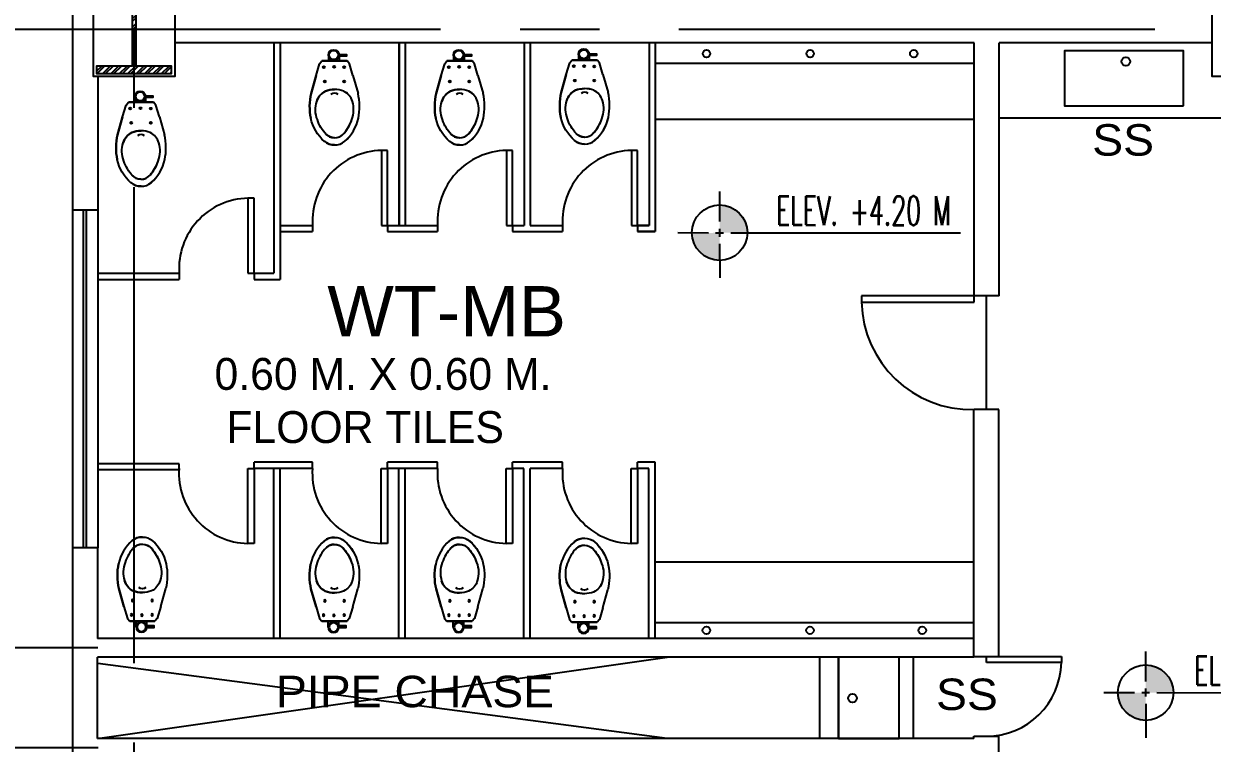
# Model space of a CAD drawing. Header units: millimetres. Extents: x 2148 to 2681, y 758 to 986.
# Drawn here: x 2321.53 to 2331.04, y 878.31 to 884.07 of the extents above; entities that cross this region are included whole.
import ezdxf

# ---------------------------------------------------------------- set-up
doc = ezdxf.new("R2010")
doc.units = ezdxf.units.MM
doc.linetypes.add('CENTER2', pattern=[28.575, 19.05, -3.175, 3.175, -3.175])
for name, color, linetype in [('A-Hatch', 253, 'Continuous'), ('A-Wall', 4, 'Continuous'), ('A-Wall-RC', 6, 'Continuous'), ('A-wdw-glaz', 2, 'Continuous'), ('cladding', 2, 'Continuous'), ('COL-EX', 2, 'Continuous'), ('DR', 7, 'Continuous'), ('FIXTURE', 1, 'Continuous'), ('HATCH', 8, 'Continuous'), ('Layer1', 5, 'Continuous'), ('p-boarder', 2, 'Continuous'), ('QUOTE', 2, 'Continuous'), ('S_GRID LINES', 252, 'Continuous'), ('TEXT', 6, 'Continuous')]:
    doc.layers.add(name, color=color, linetype=linetype)
doc.styles.add('100', font='SIMPLEX.shx', dxfattribs={"height": 0.25})
doc.styles.add('ARIALNW', font='ARIALN.TTF')
doc.styles.add('MMTX$0$ESMX$0$X-OPTA1D', font='x-opta1d')
doc.styles.add('SWISS', font='swissl.ttf')
doc.dimstyles.new('DIM 100', dxfattribs={"dimtxt": 0.2, "dimasz": 0.2, "dimexe": 0.1, "dimexo": 0, "dimgap": 0.05, "dimtad": 1, "dimzin": 0, "dimdsep": 46, "dimtxsty": 'ARIALNW', "dimcen": 0.09, "dimclrd": 6, "dimclre": 6, "dimclrt": 13, "dimadec": 0, "dimazin": 0, "dimtfac": 1, "dimtofl": 0, "dimtmove": 2, "dimatfit": 3, "dimfxl": 1, "dimtolj": 1, "dimtzin": 0, "dimarcsym": 0})

# ---------------------------------------------------------------- blocks, each defined once
blk = doc.blocks.new('BOWL')
at = {"layer": 'DR', "color": 7, "linetype": 'Continuous'}
for p, q in [((-75570.291, -368.114), (-75570.431, -368.0742)), ((-75570.431, -368.0742), (-75570.291, -368.114)), ((-75570.291, -368.114), (-75570.1989, -368.1406)), ((-75570.1989, -368.1406), (-75570.1777, -368.1584)), ((-75570.1777, -368.1584), (-75570.1777, -368.3555)), ((-75570.1777, -368.3555), (-75570.1777, -368.1584)), ((-75570.291, -368.4), (-75570.431, -368.4398)), ((-75570.291, -368.4), (-75570.431, -368.4398)), ((-75570.291, -368.4), (-75570.1989, -368.3733)), ((-75570.1989, -368.3733), (-75570.1777, -368.3555))]:
    blk.add_line(p, q, dxfattribs=at)
at = {"layer": 'DR', "color": 8, "linetype": 'Continuous'}
for p, q in [((-75570.1317, -368.2087), (-75570.1777, -368.2087)), ((-75570.1317, -368.2921), (-75570.1777, -368.2921))]:
    blk.add_line(p, q, dxfattribs=at)
at = {"layer": 'DR', "color": 7, "linetype": 'Continuous'}
for points in [[(-75570.8325, -368.257, -0.190094), (-75570.8051, -368.1786, -0.160718), (-75570.6245, -368.0715, -0.104398), (-75570.431, -368.0742, -0.104398)], [(-75570.8325, -368.257, 0.190094), (-75570.8051, -368.3353, 0.160718), (-75570.6245, -368.4425, 0.104398), (-75570.431, -368.4398, 0.104398)]]:
    blk.add_lwpolyline(points, format="xyb", dxfattribs=at)
at = {"layer": 'DR', "color": 8, "linetype": 'Continuous'}
for points in [[(-75570.778, -368.2562, -0.187036), (-75570.7515, -368.1921, -0.115027), (-75570.6356, -368.1231, -0.170967), (-75570.4935, -368.1177, -0.209642), (-75570.4132, -368.1854, -0.096036), (-75570.4, -368.257)], [(-75570.778, -368.2577, 0.187036), (-75570.7515, -368.3219, 0.115027), (-75570.6356, -368.3909, 0.170967), (-75570.4935, -368.3963, 0.209642), (-75570.4132, -368.3286, 0.096036), (-75570.4, -368.257)]]:
    blk.add_lwpolyline(points, format="xyb", dxfattribs=at)
at = {"layer": 'DR', "color": 7, "linetype": 'Continuous'}
blk.add_lwpolyline([(-75570.1413, -368.292), (-75570.1283, -368.292), (-75570.1283, -368.3496), (-75570.1413, -368.3496)], close=True, dxfattribs=at)
at = {"layer": 'DR', "color": 8, "linetype": 'Continuous'}
for centre, radius in [((-75570.3379, -368.1815), 0.00745), ((-75570.2259, -368.173), 0.00745), ((-75570.1317, -368.2504), 0.035), ((-75570.2242, -368.2537), 0.00745), ((-75570.3379, -368.3325), 0.00745), ((-75570.2269, -368.3325), 0.00745)]:
    blk.add_circle(centre, radius, dxfattribs=at)
at = {"layer": 'DR', "color": 7, "linetype": 'Continuous'}
blk.add_circle((-75570.1317, -368.2504), 0.0417, dxfattribs=at)
for centre, radius, start, end in [((-75570.5342, -368.5313), 0.4686, 77.27999, 101.1199), ((-75570.7195, -368.2526), 0.1131, 138.42485, 182.23872), ((-75570.7195, -368.2614), 0.1131, 177.76128, 221.57515), ((-75570.5525, -368.1153), 0.335, 221.32307, 257.58753), ((-75570.5342, -367.9827), 0.4686, 258.8801, 282.72001)]:
    blk.add_arc(centre, radius, start, end, dxfattribs=at)
at = {"layer": 'DR', "color": 8, "linetype": 'Continuous'}
for centre, radius, start, end in [((-75570.5305, -368.2431), 0.1307, 26.21246, 73.57309), ((-75570.6821, -368.2583), 0.096, 129.08706, 179.20396), ((-75570.5914, -368.255), 0.1913, 359.41762, 21.36016), ((-75570.6821, -368.2557), 0.096, 180.79604, 230.91294), ((-75570.4701, -368.257), 0.0422, 318.92901, 41.07099), ((-75570.5914, -368.2589), 0.1913, 338.63984, 0.58238), ((-75570.5455, -368.1078), 0.2971, 228.44605, 252.34043), ((-75570.557, -368.1918), 0.2141, 248.44442, 287.25199), ((-75570.5305, -368.2709), 0.1307, 286.42691, 333.78754)]:
    blk.add_arc(centre, radius, start, end, dxfattribs=at)
blk = doc.blocks.new('*D2485')
at = {"layer": 'Defpoints', "color": 0, "transparency": 16777216}
for p in [(2322.0823, 886.5736), (2316.8408, 884.0205), (2321.9195, 884.0205, 0)]:
    blk.add_point(p, dxfattribs=at)
at = {"layer": 'FIXTURE', "color": 6, "lineweight": -2, "transparency": 16777216}
for p, q in [((2322.0823, 886.5736), (2316.7408, 886.5736)), ((2316.8408, 886.3736), (2316.8408, 884.2205)), ((2321.9195, 884.0205), (2316.7408, 884.0205))]:
    blk.add_line(p, q, dxfattribs=at)
at = {"layer": 'FIXTURE', "color": 6, "transparency": 16777216}
for points in [[(2316.8075, 886.3736), (2316.8741, 886.3736), (2316.8408, 886.5736)], [(2316.8075, 884.2205), (2316.8741, 884.2205), (2316.8408, 884.0205)]]:
    blk.add_solid(points, dxfattribs=at)
at = {"layer": 'FIXTURE', "color": 13, "transparency": 16777216, "insert": (2316.6376, 885.2971), "char_height": 0.3, "attachment_point": 5, "rotation": 90, "style": 'ARIALNW'}
blk.add_mtext('\\A1;2.55', dxfattribs=at)
blk = doc.blocks.new('*D2489')
at = {"layer": 'Defpoints', "color": 0, "transparency": 16777216}
for p in [(2316.8408, 884.0205), (2321.3586, 884.0205, 0), (2322.1214, 879.0698, 0)]:
    blk.add_point(p, dxfattribs=at)
at = {"layer": 'FIXTURE', "color": 6, "lineweight": -2, "transparency": 16777216}
for p, q in [((2321.3586, 884.0205), (2316.7408, 884.0205)), ((2316.8408, 879.2698), (2316.8408, 883.8205)), ((2322.1214, 879.0698), (2316.7408, 879.0698))]:
    blk.add_line(p, q, dxfattribs=at)
at = {"layer": 'FIXTURE', "color": 6, "transparency": 16777216}
for points in [[(2316.8075, 883.8205), (2316.8741, 883.8205), (2316.8408, 884.0205)], [(2316.8075, 879.2698), (2316.8741, 879.2698), (2316.8408, 879.0698)]]:
    blk.add_solid(points, dxfattribs=at)
at = {"layer": 'FIXTURE', "color": 13, "transparency": 16777216, "insert": (2316.6376, 881.5452), "char_height": 0.3, "attachment_point": 5, "rotation": 90, "style": 'ARIALNW'}
blk.add_mtext('\\A1;4.95', dxfattribs=at)
blk = doc.blocks.new('*D2490')
at = {"layer": 'Defpoints', "color": 0, "transparency": 16777216}
for p in [(2321.8134, 879.0698), (2316.8408, 878.2698), (2322.1246, 878.2698, 0)]:
    blk.add_point(p, dxfattribs=at)
at = {"layer": 'FIXTURE', "color": 6, "lineweight": -2, "transparency": 16777216}
for p, q in [((2321.8134, 879.0698), (2316.7408, 879.0698)), ((2316.8408, 878.8698), (2316.8408, 878.4698)), ((2322.1246, 878.2698), (2316.7408, 878.2698))]:
    blk.add_line(p, q, dxfattribs=at)
at = {"layer": 'FIXTURE', "color": 6, "transparency": 16777216}
for points in [[(2316.8075, 878.8698), (2316.8741, 878.8698), (2316.8408, 879.0698)], [(2316.8075, 878.4698), (2316.8741, 878.4698), (2316.8408, 878.2698)]]:
    blk.add_solid(points, dxfattribs=at)
at = {"layer": 'FIXTURE', "color": 13, "transparency": 16777216, "insert": (2316.6376, 878.6698), "char_height": 0.3, "attachment_point": 5, "rotation": 90, "style": 'ARIALNW'}
blk.add_mtext('\\A1;0.80', dxfattribs=at)

msp = doc.modelspace()

# ---------------------------------------------------------------- hatches: boundary and pattern name
at = {"layer": 'A-Hatch'}
h = msp.add_hatch(dxfattribs=at)
h.set_pattern_fill('ANSI32', color=256, scale=0.005, style=0)
h.set_pattern_definition([(45, (32.251856, 3e-13), (-0.0336759605, 0.0336759605), []), (45, (32.274306, 3e-13), (-0.0336759605, 0.0336759605), [])])
h.paths.add_polyline_path([(2322.4274167, 884.308508), (2322.7124167, 884.308508), (2322.7124167, 884.368508), (2322.1124167, 884.368508), (2322.1124167, 884.308508), (2322.3974167, 884.308508), (2322.3974167, 883.728508), (2322.1124167, 883.728508), (2322.1124167, 883.668508), (2322.7124167, 883.668508), (2322.7124167, 883.728508), (2322.4274167, 883.728508)])
at = {"layer": 'Layer1'}
for points in [[(2327.096815, 882.6157386), (2327.0965794, 882.3937349), (2327.3185831, 882.3934993, 0.414213562)], [(2327.0963777, 882.1706314), (2327.0965969, 882.3931362), (2326.8746096, 882.3928707, 0.414213562)], [(2330.5052026, 878.9332801), (2330.504967, 878.7112764), (2330.7269706, 878.7110408, 0.414213562)], [(2330.5047652, 878.4881729), (2330.5049844, 878.7106777), (2330.2829971, 878.7104122, 0.414213562)]]:
    msp.add_hatch(color=32, dxfattribs=at).paths.add_polyline_path(points)

# ---------------------------------------------------------------- linework, layer by layer
at = {"layer": 'A-Wall', "ltscale": 10}
for p, q in [((2321.9194834, 884.393508, 0), (2321.9194834, 882.5741887, 0)), ((2329.1317125, 883.9134834, 0), (2322.7374167, 883.9134834, 0)), ((2329.1317125, 881.8880548, 0), (2329.1317125, 883.9134834, 0)), ((2329.3317125, 881.8880548, 0), (2329.3317125, 883.9134834, 0)), ((2331.0374167, 883.9134834, 0), (2329.3317125, 883.9134834, 0)), ((2322.12135, 883.643508, -0.0000001), (2322.12135, 882.5741887, -0.0000001)), ((2322.12135, 882.5741887, 0), (2321.9207222, 882.5741887, 0)), ((2329.3317125, 881.8880548, 0), (2329.1317125, 881.8880548, 0)), ((2329.1304731, 879.0022067, 0), (2329.1304731, 880.9780548, 0)), ((2329.3304731, 880.9780548, 0), (2329.1317125, 880.9780548, 0)), ((2329.3304731, 879.0022067, 0), (2329.3304731, 880.9780548, 0)), ((2322.1201106, 879.8711427, 0), (2321.9194828, 879.8711427, 0)), ((2321.9194834, 879.8711427, 0), (2321.9194834, 877.8602797, 0)), ((2322.1201106, 879.8711427, 0), (2322.1201106, 879.1447829, 0)), ((2329.1304731, 879.1447829, 0), (2322.1201106, 879.1447829, 0)), ((2329.1304731, 878.9947829, 0), (2322.1201106, 878.9947829, 0)), ((2322.1201106, 878.3434781, 0), (2322.1201106, 878.9947829, 0)), ((2329.1304731, 878.3447829, 0), (2322.1201106, 878.3447829, 0)), ((2329.1304731, 878.3447829, 0), (2329.1304731, 878.3622067, 0)), ((2329.3304731, 876.8134556, 0), (2329.3304731, 878.3622067, 0)), ((2329.3304731, 878.3560574, 0), (2329.3304731, 878.3622067, 0))]:
    msp.add_line(p, q, dxfattribs=at)
at = {"layer": 'A-Wall', "linetype": 'ByBlock', "ltscale": 0.5}
for p, q in [((2327.898834, 878.3447829, 0), (2327.898834, 878.9947829, 0)), ((2328.048834, 878.3447829, 0), (2328.048834, 878.9947829, 0)), ((2328.048834, 878.3447829, 0), (2328.048834, 878.9947829, 0)), ((2329.1304731, 879.0022067, 0), (2329.1304731, 879.0060574, 0)), ((2329.1304731, 879.0022067, 0), (2329.3304731, 879.0022067, 0)), ((2329.1304731, 878.3622067, 0), (2329.3304731, 878.3622067, 0)), ((2329.1304731, 878.3622067, 0), (2329.1304731, 878.3560574, 0))]:
    msp.add_line(p, q, dxfattribs=at)
at = {"layer": 'A-Wall-RC'}
for p, q in [((2321.9194828, 882.5741887, 0), (2321.9194842, 879.8711427, 0)), ((2322.12135, 882.5741887, 0), (2322.12135, 879.8711427, 0))]:
    msp.add_line(p, q, dxfattribs=at)
at = {"layer": 'A-wdw-glaz', "ltscale": 10}
for p, q in [((2322.0067464, 879.8711427, 0), (2322.0067464, 882.5741887, 0)), ((2322.0317464, 879.8711427, 0), (2322.0317464, 882.5741887, 0))]:
    msp.add_line(p, q, dxfattribs=at)
at = {"layer": 'cladding', "elevation": 0}
for points in [[(2322.0874167, 884.393508), (2322.7374167, 884.393508), (2322.7374167, 883.643508), (2322.0874167, 883.643508)], [(2331.0374167, 884.393508), (2331.7874167, 884.393508), (2331.7874167, 883.643508), (2331.0374167, 883.643508)]]:
    msp.add_lwpolyline(points, close=True, dxfattribs=at)
at = {"layer": 'COL-EX', "elevation": 0}
msp.add_lwpolyline([(2322.4274167, 884.308508), (2322.7124167, 884.308508), (2322.7124167, 884.368508), (2322.1124167, 884.368508), (2322.1124167, 884.308508), (2322.3974167, 884.308508), (2322.3974167, 883.728508), (2322.1124167, 883.728508), (2322.1124167, 883.668508), (2322.7124167, 883.668508), (2322.7124167, 883.728508), (2322.4274167, 883.728508)], close=True, dxfattribs=at)
at = {"layer": 'DR', "ltscale": 10}
for p, q in [((2323.5311357, 883.9134834, 0), (2323.5311357, 882.4027589, 0)), ((2323.5311357, 883.9134834, 0), (2323.5311357, 882.4027589, 0)), ((2323.5311357, 883.9069837, 0), (2323.5311357, 882.070599, 0)), ((2323.5311357, 883.9069837, 0), (2323.5311357, 882.070599, 0)), ((2323.5811357, 883.9134834, 0), (2323.5811357, 882.4527589, 0)), ((2323.5811357, 883.9134834, 0), (2323.5811357, 882.4527589, 0)), ((2323.5811357, 883.9069837, 0), (2323.5811357, 882.020599, 0)), ((2323.5811357, 883.9069837, 0), (2323.5811357, 882.020599, 0)), ((2324.5311357, 883.9134834, 0), (2324.5311357, 882.4527589, 0)), ((2324.5317125, 883.9134834, 0), (2324.5317125, 882.4527589, 0)), ((2324.5317125, 883.9134834, 0), (2324.5317125, 882.4527589, 0)), ((2324.5811357, 883.9134834, 0), (2324.5811357, 882.4527589, 0)), ((2324.5817125, 883.9134834, 0), (2324.5817125, 882.4527589, 0)), ((2324.5817125, 883.9134834, 0), (2324.5817125, 882.4527589, 0)), ((2325.5317125, 883.9134834, 0), (2325.5317125, 882.4527589, 0)), ((2325.5817125, 883.9134834, 0), (2325.5817125, 882.4527589, 0)), ((2326.5317125, 883.9134834, 0), (2326.5317125, 882.4527589, 0)), ((2326.5817125, 883.9134834, 0), (2326.5817125, 882.4027589, 0)), ((2326.5817125, 883.7527589, 0), (2329.1317125, 883.7527589, 0)), ((2326.5817125, 883.3027589, 0), (2329.1317125, 883.3027589, 0)), ((2324.440147, 883.0527589, 0), (2324.390147, 883.0527589, 0)), ((2324.390147, 883.0527589, 0), (2324.390147, 882.4527589, 0)), ((2324.440147, 882.4527589, 0), (2324.440147, 883.0527589, 0)), ((2325.4407238, 883.0527589, 0), (2325.3907238, 883.0527589, 0)), ((2325.3907238, 883.0527589, 0), (2325.3907238, 882.4527589, 0)), ((2325.4407238, 882.4527589, 0), (2325.4407238, 883.0527589, 0)), ((2326.4407238, 883.0527589, 0), (2326.3907238, 883.0527589, 0)), ((2326.3907238, 883.0527589, 0), (2326.3907238, 882.4527589, 0)), ((2326.4407238, 882.4527589, 0), (2326.4407238, 883.0527589, 0)), ((2323.3727316, 882.670599, 0), (2323.3227316, 882.670599, 0)), ((2323.3227316, 882.670599, 0), (2323.3227316, 882.070599, 0)), ((2323.3727316, 882.070599, 0), (2323.3727316, 882.670599, 0)), ((2323.5811357, 882.4527589, 0), (2323.840147, 882.4527589, 0)), ((2323.5811357, 882.4527589, 0), (2323.840147, 882.4527589, 0)), ((2323.5811357, 882.4527589, 0), (2323.840147, 882.4527589, 0)), ((2323.5811357, 882.4027589, 0), (2323.840147, 882.4027589, 0)), ((2323.840147, 882.4527589, 0), (2323.840147, 882.4027589, 0)), ((2323.840147, 882.4527589, 0), (2323.840147, 882.4027589, 0)), ((2323.840147, 882.4527589, 0), (2323.840147, 882.4027589, 0)), ((2324.390147, 882.4527589, 0), (2324.440147, 882.4527589, 0)), ((2324.440147, 882.4527589, 0), (2324.8407238, 882.4527589, 0)), ((2324.440147, 882.4527589, 0), (2324.5311357, 882.4527589, 0)), ((2324.440147, 882.4527589, 0), (2324.440147, 882.4027589, 0)), ((2324.440147, 882.4027589, 0), (2324.8407238, 882.4027589, 0)), ((2324.5317125, 882.4527589, 0), (2324.8407238, 882.4527589, 0)), ((2324.5817125, 882.4527589, 0), (2324.8407238, 882.4527589, 0)), ((2324.8407238, 882.4527589, 0), (2324.8407238, 882.4027589, 0)), ((2324.8407238, 882.4527589, 0), (2324.8407238, 882.4027589, 0)), ((2324.8407238, 882.4527589, 0), (2324.8407238, 882.4027589, 0)), ((2325.3907238, 882.4527589, 0), (2325.4407238, 882.4527589, 0)), ((2325.4407238, 882.4527589, 0), (2325.5317125, 882.4527589, 0)), ((2325.4407238, 882.4527589, 0), (2325.4407238, 882.4027589, 0)), ((2325.4407238, 882.4027589, 0), (2325.8407238, 882.4027589, 0)), ((2325.5817125, 882.4527589, 0), (2325.8407238, 882.4527589, 0)), ((2325.8407238, 882.4527589, 0), (2325.8407238, 882.4027589, 0)), ((2326.3907238, 882.4527589, 0), (2326.4407238, 882.4527589, 0)), ((2326.4407238, 882.4527589, 0), (2326.5317125, 882.4527589, 0)), ((2326.5317125, 882.4527589, 0), (2326.4407238, 882.4527589, 0)), ((2326.4407238, 882.4527589, 0), (2326.4407238, 882.4027589, 0)), ((2326.4407238, 882.4027589, 0), (2326.5817125, 882.4027589, 0)), ((2326.5817125, 882.4027589, 0), (2326.4407238, 882.4027589, 0)), ((2322.1203741, 882.070599, 0), (2322.772995, 882.070599, 0)), ((2322.1203741, 882.020599, 0), (2322.772995, 882.020599, 0)), ((2322.772995, 882.070599, 0), (2322.772995, 882.020599, 0)), ((2323.3227316, 882.070599, 0), (2323.3727316, 882.070599, 0)), ((2323.3727316, 882.070599, 0), (2323.3727316, 882.020599, 0)), ((2323.3727316, 882.070599, 0), (2323.3727316, 882.020599, 0)), ((2323.3727316, 882.070599, 0), (2323.5311357, 882.070599, 0)), ((2323.3727316, 882.070599, 0), (2323.5311357, 882.070599, 0)), ((2323.3727316, 882.070599, 0), (2323.5311357, 882.070599, 0)), ((2323.3727316, 882.020599, 0), (2323.5811357, 882.020599, 0)), ((2329.1317125, 881.8880548, 0), (2328.2317125, 881.8880548, 0)), ((2328.2317125, 881.8880548, 0), (2328.2317125, 881.8380548, 0)), ((2329.1317125, 881.8380548, 0), (2329.1317125, 881.8880548, 0)), ((2329.2317125, 880.9780548, 0), (2329.2317125, 881.8880548, 0)), ((2328.2317125, 881.8380548, 0), (2329.1317125, 881.8380548, 0)), ((2322.7714922, 880.5447829, 0), (2322.1257855, 880.5447829, 0)), ((2322.7714922, 880.4947829, 0), (2322.1258033, 880.4947829, 0)), ((2322.7714922, 880.5060574, 0), (2322.7714922, 880.5447829, 0)), ((2323.3214922, 879.9060574, 0), (2323.3214922, 880.5060574, 0)), ((2323.3214922, 880.5060574, 0), (2323.3714922, 880.5060574, 0)), ((2323.3714922, 880.5060574, 0), (2323.3714922, 880.5560574, 0)), ((2323.3714922, 880.5060574, 0), (2323.3714922, 880.5560574, 0)), ((2323.8389076, 880.5560574, 0), (2323.3714922, 880.5560574, 0)), ((2323.3714922, 880.5060574, 0), (2323.3714922, 879.9060574, 0)), ((2323.8389076, 880.5060574, 0), (2323.3714922, 880.5060574, 0)), ((2323.8389076, 880.5060574, 0), (2323.3714922, 880.5060574, 0)), ((2323.8389076, 880.5060574, 0), (2323.3714922, 880.5060574, 0)), ((2323.5298963, 879.1560574, 0), (2323.5298963, 880.5060574, 0)), ((2323.5298963, 879.1560574, 0), (2323.5298963, 880.5060574, 0)), ((2323.5798963, 879.1560574, 0), (2323.5798963, 880.5060574, 0)), ((2323.5798963, 879.1560574, 0), (2323.5798963, 880.5060574, 0)), ((2323.8389076, 880.5060574, 0), (2323.8389076, 880.5560574, 0)), ((2323.8389076, 880.5060574, 0), (2323.8389076, 880.5560574, 0)), ((2323.8389076, 880.5060574, 0), (2323.8389076, 880.5560574, 0)), ((2324.3889076, 879.9060574, 0), (2324.3889076, 880.5060574, 0)), ((2324.3889076, 880.5060574, 0), (2324.4389076, 880.5060574, 0)), ((2324.8394844, 880.5560574, 0), (2324.4389076, 880.5560574, 0)), ((2324.4389076, 880.5060574, 0), (2324.4389076, 880.5560574, 0)), ((2324.5298963, 880.5060574, 0), (2324.4389076, 880.5060574, 0)), ((2324.4389076, 880.5060574, 0), (2324.4389076, 879.9060574, 0)), ((2324.5298963, 879.1560574, 0), (2324.5298963, 880.5060574, 0)), ((2324.8394844, 880.5060574, 0), (2324.5304731, 880.5060574, 0)), ((2324.5304731, 879.1560574, 0), (2324.5304731, 880.5060574, 0)), ((2324.5304731, 879.1560574, 0), (2324.5304731, 880.5060574, 0)), ((2324.5798963, 879.1560574, 0), (2324.5798963, 880.5060574, 0)), ((2324.8394844, 880.5060574, 0), (2324.5804731, 880.5060574, 0)), ((2324.5804731, 879.1560574, 0), (2324.5804731, 880.5060574, 0)), ((2324.8394844, 880.5060574, 0), (2324.5804731, 880.5060574, 0)), ((2324.5804731, 879.1560574, 0), (2324.5804731, 880.5060574, 0)), ((2324.8394844, 880.5060574, 0), (2324.8394844, 880.5560574, 0)), ((2324.8394844, 880.5060574, 0), (2324.8394844, 880.5560574, 0)), ((2324.8394844, 880.5060574, 0), (2324.8394844, 880.5560574, 0)), ((2325.3894844, 879.9060574, 0), (2325.3894844, 880.5060574, 0)), ((2325.3894844, 880.5060574, 0), (2325.4394844, 880.5060574, 0)), ((2325.8394844, 880.5560574, 0), (2325.4394844, 880.5560574, 0)), ((2325.4394844, 880.5060574, 0), (2325.4394844, 880.5560574, 0)), ((2325.5304731, 880.5060574, 0), (2325.4394844, 880.5060574, 0)), ((2325.4394844, 880.5060574, 0), (2325.4394844, 879.9060574, 0)), ((2325.5304731, 879.1560574, 0), (2325.5304731, 880.5060574, 0)), ((2325.8394844, 880.5060574, 0), (2325.5804731, 880.5060574, 0)), ((2325.5804731, 879.1560574, 0), (2325.5804731, 880.5060574, 0)), ((2325.8394844, 880.5060574, 0), (2325.8394844, 880.5560574, 0)), ((2326.3894844, 879.9060574, 0), (2326.3894844, 880.5060574, 0)), ((2326.3894844, 880.5060574, 0), (2326.4394844, 880.5060574, 0)), ((2326.5804731, 880.5560574, 0), (2326.4394844, 880.5560574, 0)), ((2326.4394844, 880.5060574, 0), (2326.4394844, 880.5560574, 0)), ((2326.5304731, 880.5060574, 0), (2326.4394844, 880.5060574, 0)), ((2326.4394844, 880.5060574, 0), (2326.4394844, 879.9060574, 0)), ((2326.5304731, 879.1560574, 0), (2326.5304731, 880.5060574, 0)), ((2326.5804731, 879.1560574, 0), (2326.5804731, 880.5560574, 0)), ((2323.3714922, 879.9060574, 0), (2323.3214922, 879.9060574, 0)), ((2324.4389076, 879.9060574, 0), (2324.3889076, 879.9060574, 0)), ((2325.4394844, 879.9060574, 0), (2325.3894844, 879.9060574, 0)), ((2326.4394844, 879.9060574, 0), (2326.3894844, 879.9060574, 0)), ((2329.1304731, 879.7560574, 0), (2326.5804731, 879.7560574, 0)), ((2329.1304731, 879.2707174, 0), (2326.5804731, 879.2707174, 0)), ((2328.648834, 878.3447829, 0), (2328.648834, 878.9947829, 0)), ((2329.1304731, 879.0022067, 0), (2329.8304731, 879.0022067, 0)), ((2329.2304731, 878.9522067, 0), (2329.2304731, 879.0022067, 0)), ((2329.8304731, 878.9522067, 0), (2329.2304731, 878.9522067, 0)), ((2329.8304731, 879.0022067, 0), (2329.8304731, 878.9522067, 0))]:
    msp.add_line(p, q, dxfattribs=at)
at = {"layer": 'DR', "ltscale": 10, "elevation": 0}
msp.add_lwpolyline([(2330.8084873, 883.4109259), (2330.8084873, 883.851319), (2329.8549081, 883.851319), (2329.8549081, 883.4109259)], close=True, dxfattribs=at)
at = {"layer": 'DR', "ltscale": 10}
for centre, radius in [((2326.9917055, 883.8277034, 0), 0.0298103), ((2327.8205776, 883.8277034, 0), 0.0298103), ((2328.6494497, 883.8277034, 0), 0.0298103), ((2330.3456459, 883.7640752, 0), 0.0342883), ((2326.9904661, 879.2105819, 0), 0.0298103), ((2327.8193382, 879.2105819, 0), 0.0298103), ((2328.7179066, 879.2105819, 0), 0.0298103), ((2328.1597969, 878.6674733, 0), 0.0342883)]:
    msp.add_circle(centre, radius, dxfattribs=at)
at = {"layer": 'FIXTURE'}
msp.add_line((2329.3317125, 883.3134834, 0), (2331.3364967, 883.3134834, 0), dxfattribs=at)
at = {"layer": 'HATCH', "linetype": 'ByBlock', "ltscale": 0.5}
for p, q in [((2322.1201106, 878.3434781, 0), (2326.6775946, 878.9947829, 0)), ((2326.6775946, 878.3447829, 0), (2322.1225942, 878.9447829, 0))]:
    msp.add_line(p, q, dxfattribs=at)
at = {"layer": 'HATCH', "linetype": 'ByBlock', "ltscale": 0.5, "elevation": 0}
msp.add_lwpolyline([(2328.5335321, 878.3447829), (2328.5335321, 878.9947829), (2328.048834, 878.9947829), (2328.048834, 878.3447829)], close=True, dxfattribs=at)
at = {"layer": 'HATCH', "linetype": 'ByBlock', "ltscale": 0.5}
for centre, radius, start, end in [((2324.4019957, 882.4898142, 0), 0.5630694, 91.20577191, 183.77333396), ((2325.4025725, 882.4898142, 0), 0.5630694, 91.20577191, 183.77333396), ((2326.4025725, 882.4898142, 0), 0.5630694, 91.20577191, 183.77333396), ((2323.3345803, 882.1076543, 0), 0.5630694, 91.20577191, 183.77333396), ((2329.1122015, 881.8585665, 0), 0.8807279, 181.33451063, 271.26939474), ((2323.3333409, 880.4690021, 0), 0.5630694, 176.22666604, 268.79422809), ((2324.4007563, 880.4690021, 0), 0.5630694, 176.22666604, 268.79422809), ((2325.4013331, 880.4690021, 0), 0.5630694, 176.22666604, 268.79422809), ((2326.4013331, 880.4690021, 0), 0.5630694, 176.22666604, 268.79422809), ((2329.2279233, 878.9648845, 0), 0.6026831, 270.24240342, 358.79466497)]:
    msp.add_arc(centre, radius, start, end, dxfattribs=at)
at = {"layer": 'QUOTE'}
for p, q in [((2327.0961702, 882.7227027), (2327.0964564, 882.4833715)), ((2326.7611147, 882.3945919), (2327.0074274, 882.3943305)), ((2327.0646627, 882.3942698), (2327.1284633, 882.3942021)), ((2327.0965249, 882.4261362), (2327.0966012, 882.3623357)), ((2327.1856986, 882.3941414), (2329.0245504, 882.3927476)), ((2327.0966696, 882.3051004), (2327.0969558, 882.0327692)), ((2330.5045578, 879.0402442, 0), (2330.504844, 878.800913, 0)), ((2330.1695022, 878.7121335, 0), (2330.415815, 878.7118721, 0)), ((2330.4730503, 878.7118113, 0), (2330.5368509, 878.7117436, 0)), ((2330.5049124, 878.7436777, 0), (2330.5049887, 878.6798772, 0)), ((2330.5940862, 878.7116829, 0), (2332.432938, 878.7102891, 0)), ((2330.5050572, 878.6226419, 0), (2330.5053434, 878.3503107, 0))]:
    msp.add_line(p, q, dxfattribs=at)
for centre in [(2327.0965788, 882.3942359), (2330.5049664, 878.7117774, 0)]:
    msp.add_circle(centre, 0.2220038, dxfattribs=at)
at = {"layer": 'S_GRID LINES', "linetype": 'CENTER2', "ltscale": 0.2}
for p, q in [((2322.4124167, 867.518508, 0), (2322.4124167, 903.5418845, 0)), ((2336.2946772, 884.0205212, 0), (2314.7272654, 884.0205212, 0))]:
    msp.add_line(p, q, dxfattribs=at)

# ---------------------------------------------------------------- block references
at = {"layer": 'DR', "color": 7, "linetype": 'Continuous', "xscale": 1.026162202877459, "yscale": 1.026162202877459, "zscale": 1.026162202877459, "rotation": 90}
for p in [(1946.124382, 78431.0290924, 0), (1947.1249588, 78431.0290924, 0), (1948.1249588, 78431.0360597, 0), (1944.575873, 78430.6979108, 0)]:
    msp.add_blockref('BOWL', p, dxfattribs=at)
at = {"layer": 'DR', "color": 7, "linetype": 'Continuous', "extrusion": (0, 0, -1), "xscale": 1.026162202877458, "yscale": 1.026162202877458, "zscale": -1.026162202877455, "rotation": 270}
for p in [(-1944.5865437, -76667.9750853, 0), (-1946.1231426, -76667.9773064, 0), (-1947.1237194, -76667.9773064, 0), (-1948.1237194, -76667.9842737, 0)]:
    msp.add_blockref('BOWL', p, dxfattribs=at)

# ---------------------------------------------------------------- texts
at = {"color": 2, "style": 'MMTX$0$ESMX$0$X-OPTA1D', "text_generation_flag": 6, "width": 1.1}
for s, p in [('SS', (2330.0775737, 883.0108639, 0)), ('PIPE CHASE', (2323.5471327, 878.5950741, 0)), ('SS', (2328.8280989, 878.572379, 0))]:
    msp.add_text(s, height=0.252, rotation=180, dxfattribs=at).set_placement(p)
at = {"color": 2, "insert": (2323.0556992, 881.0489669), "char_height": 0.25536, "width": 11.644719696, "attachment_point": 4, "style": 'MMTX$0$ESMX$0$X-OPTA1D'}
msp.add_mtext('0.60 M. X 0.60 M.\\P FLOOR TILES', dxfattribs=at)
msp.add_mtext('0.60 M. X 0.60 M.\\P FLOOR TILES', dxfattribs=at)
at = {"layer": 'p-boarder', "char_height": 0.231, "width": 11.654519507, "attachment_point": 5, "rotation": 359.95148746, "style": '100'}
for s, insert in [('{\\W0.6;ELEV. +4.20 M}', (2328.2472293, 882.5709043)), ('{\\W0.6;ELEV. +4.25 M}', (2331.5921951, 878.8884458, 0))]:
    msp.add_mtext(s, dxfattribs=dict(at, insert=insert))
at = {"layer": 'TEXT', "style": 'SWISS', "text_generation_flag": 6}
msp.add_text('WT-MB', height=0.40344176, rotation=180, dxfattribs=at).set_placement((2323.9579516, 881.5631152, 0))

# ---------------------------------------------------------------- dimensions: what is measured, and where the dimension line sits
at = {"layer": 'FIXTURE'}
for base, p1, p2, picture, middle in [((2316.8408071, 884.0205212), (2322.0823407, 886.5736083), (2321.9194828, 884.0205212, 0), '*D2485', (2316.6376352, 885.2970648)), ((2316.8408071, 884.0205212), (2322.12135, 879.0697829, 0), (2321.3586343, 884.0205212, 0), '*D2489', (2316.6376352, 881.5451521)), ((2316.8408071, 878.2697829), (2321.8133827, 879.0697829), (2322.1246069, 878.2697829, 0), '*D2490', (2316.6376352, 878.6697829))]:
    dim = msp.add_linear_dim(base=base, p1=p1, p2=p2, angle=90, dimstyle='DIM 100', override={"dimtxt": 0.3}, dxfattribs=at)
    dim.commit()
    dim.dimension.update_dxf_attribs({"geometry": picture, "text_midpoint": middle})

doc.saveas('drawing.dxf')
